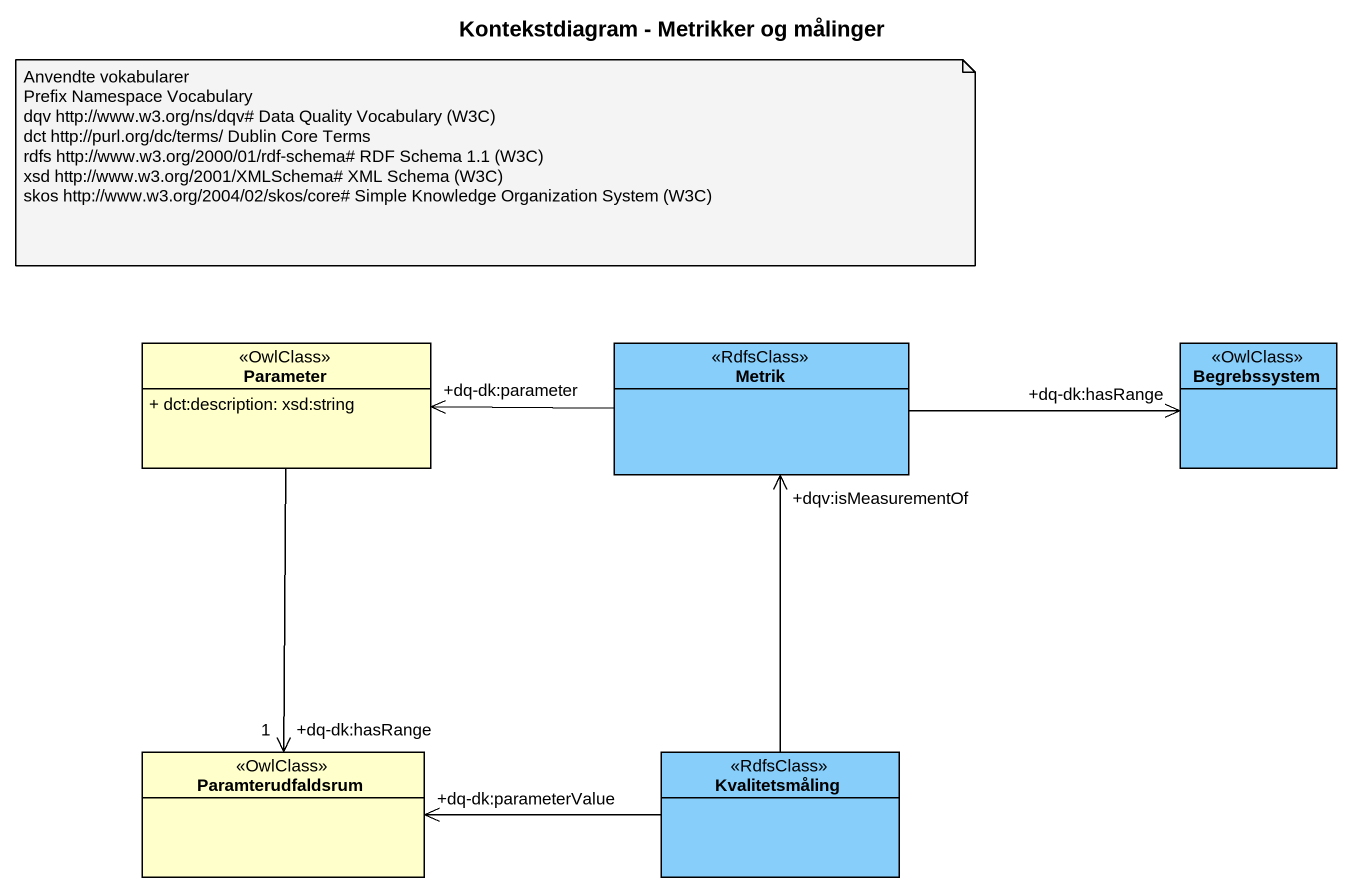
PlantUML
@startuml
title Kontekstdiagram - Metrikker og målinger
hide circle
hide empty members
skinparam classAttributeIconSize 0
class Parameter <<OwlClass>> {
  + dct:description: xsd:string
}
class Metrik <<RdfsClass>> #87CEFA
class Begrebssystem <<OwlClass>> #87CEFA
class Paramterudfaldsrum <<OwlClass>>
class Kvalitetsmåling <<RdfsClass>> #87CEFA
Parameter --> "+dq-dk:hasRange\n1" Paramterudfaldsrum
Metrik -left-> "+dq-dk:parameter" Parameter
Metrik -right-> "+dq-dk:hasRange" Begrebssystem
Kvalitetsmåling -up-> "+dqv:isMeasurementOf" Metrik
Kvalitetsmåling -left-> "+dq-dk:parameterValue" Paramterudfaldsrum
note as N1
  Anvendte vokabularer
  Prefix Namespace Vocabulary
  dqv http://www.w3.org/ns/dqv# Data Quality Vocabulary (W3C)
  dct http://purl.org/dc/terms/ Dublin Core Terms
  rdfs http://www.w3.org/2000/01/rdf-schema# RDF Schema 1.1 (W3C)
  xsd http://www.w3.org/2001/XMLSchema# XML Schema (W3C)
  skos http://www.w3.org/2004/02/skos/core# Simple Knowledge Organization System (W3C)
end note
@enduml
